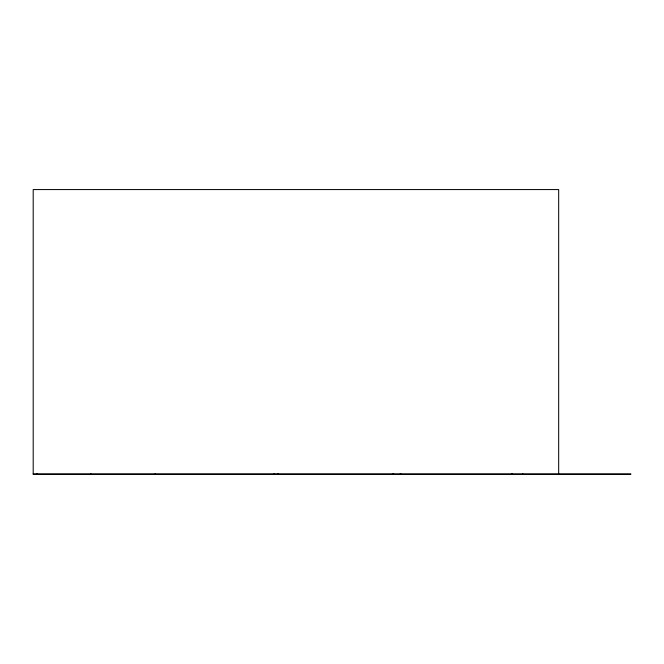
<?xml version="1.0" encoding="UTF-8"?>
<svg xmlns="http://www.w3.org/2000/svg" width="664" height="664" viewBox="0 0 664 664"><rect width="100%" height="100%" fill="white"/><g stroke="black" fill="none" stroke-linecap="round" stroke-linejoin="round"><path stroke-width="1" d="M37.309 474.428L37.309 473.855M90.852 474.428L90.852 473.855M33.2 473.855L155.168 473.855L155.168 474.428M558.681 474.428L558.681 189.572L33.2 189.572L33.2 474.428L630.8 474.428L630.8 473.855L155.758 473.855L155.758 474.428M522.8 473.855L522.8 474.428M512.484 473.855L512.484 474.428M511.894 473.855L511.894 474.428M400.848 473.855L400.848 474.428M400.234 473.855L400.234 474.428M393.578 473.855L393.578 474.428M392.988 473.855L392.988 474.428M278.282 473.855L278.282 474.428M277.71 473.855L277.71 474.428M274.672 473.855L274.672 474.428M274.074 473.855L274.074 474.428M155.152 473.855L155.152 474.428M36.852 473.855L36.852 474.428"/></g></svg>
